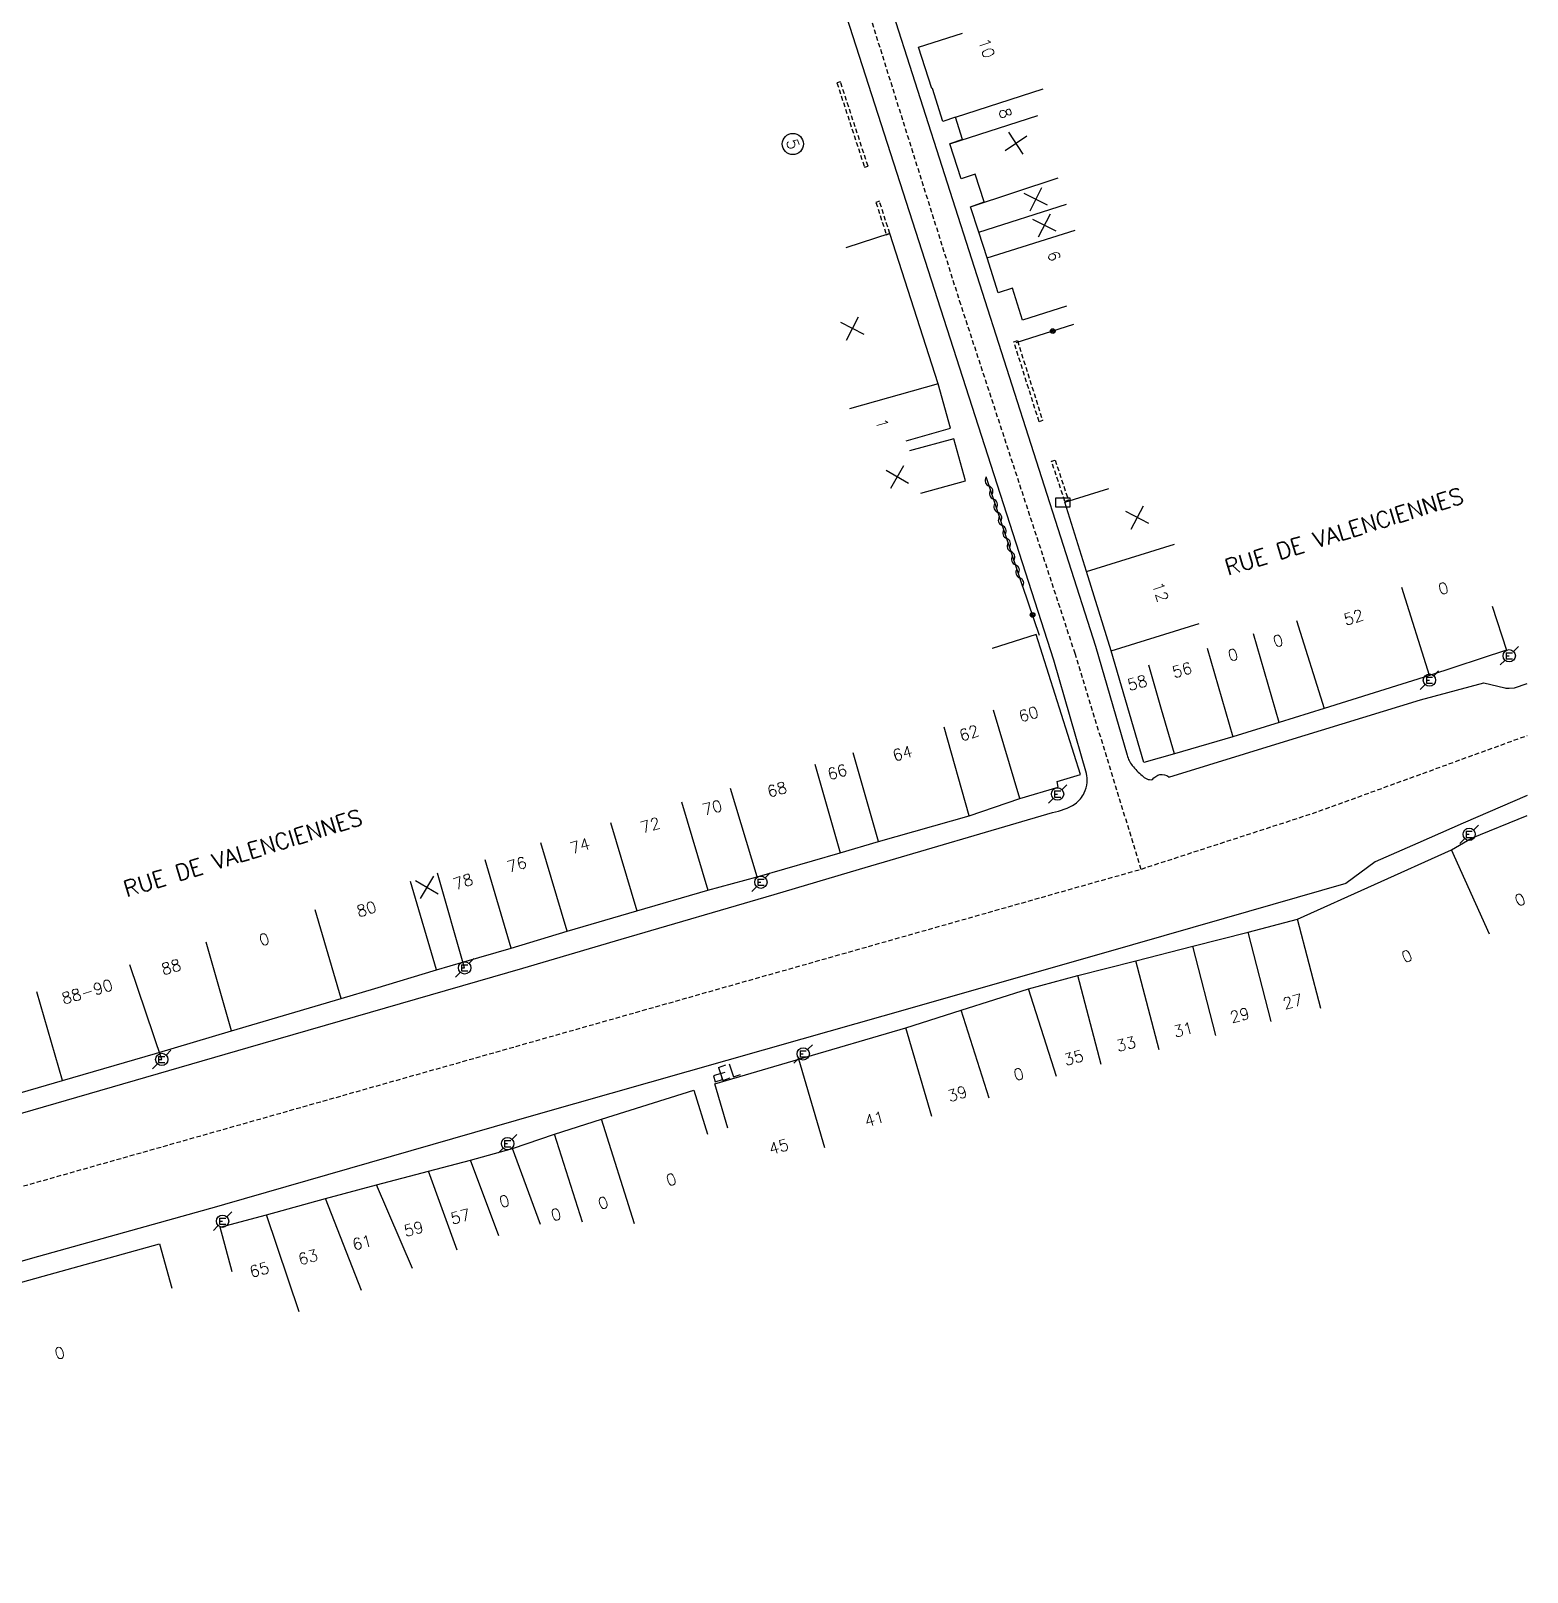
# Model space of a CAD drawing. Header units: millimetres. Extents: x 100515 to 101000, y 121512 to 122000.
# Drawn here: x 100837.7 to 101000, y 121654.6 to 121821.7 of the extents above; entities that cross this region are included whole.
import ezdxf
from ezdxf.enums import TextEntityAlignment as Align

# ---------------------------------------------------------------- set-up
doc = ezdxf.new("R2010")
doc.units = ezdxf.units.MM
doc.linetypes.add('DASHED', pattern=[0.75, 0.5, -0.25])
doc.layers.get('0').update_dxf_attribs({"linetype": 'CONTINUOUS'})
for name, color, linetype in [('W0001', 6, 'DASHED'), ('W0008', 7, 'CONTINUOUS'), ('W0100', 7, 'CONTINUOUS'), ('W0112', 1, 'DASHED'), ('W0310', 3, 'CONTINUOUS'), ('W0322', 7, 'CONTINUOUS'), ('W0471', 7, 'CONTINUOUS'), ('W0984', 7, 'CONTINUOUS'), ('W0989', 7, 'CONTINUOUS'), ('W0991', 7, 'CONTINUOUS'), ('W1102', 7, 'CONTINUOUS'), ('W1471', 7, 'CONTINUOUS')]:
    doc.layers.add(name, color=color, linetype=linetype)
doc.styles.get("Standard").update_dxf_attribs({"font": 'romans.shx', "width": 0.85})

# ---------------------------------------------------------------- blocks, each defined once
blk = doc.blocks.new('t991o')
at = {"color": 0, "linetype": 'Continuous'}
for p, q in [((-1, 1), (1, -1)), ((-1, -1), (1, 1))]:
    blk.add_line(p, q, dxfattribs=at)
blk = doc.blocks.new('T471')
for p, q in [((-0.333334, 0.333334), (-0.333334, -0.333334)), ((-0.333334, 0.333334), (0.333334, 0.333334)), ((-0.333334, 0), (0, 0)), ((0.500001, 0.500001), (1.000002, 1.000002)), ((-0.500001, -0.500001), (-1.000002, -1.000002)), ((-0.333334, -0.333334), (0.333334, -0.333334))]:
    blk.add_line(p, q)
blk.add_ellipse((0, 0), major_axis=(0.471405, 0.471405), ratio=1, start_param=5.4977871438, end_param=11.780972451)
blk = doc.blocks.new('t322o')
at = {"color": 0, "linetype": 'Continuous'}
for radius in [0.25, 0.15]:
    blk.add_circle((0, 0), radius, dxfattribs=at)
blk = doc.blocks.new('t310o')
at = {"color": 0, "linetype": 'Continuous'}
for centre, start, end in [((-0.5, 0.38), 216.8699, 323.1304), ((0.5, -0.37), 36.8699, 143.1303)]:
    blk.add_arc(centre, 0.625, start, end, dxfattribs=at)
blk = doc.blocks.new('T1471')
at = {"color": 0, "linetype": 'Continuous', "flags": 128}
blk.add_lwpolyline([(-0.75, -0.5), (-0.75, 0.5), (0.75, 0.5), (0.75, -0.5), (-0.75, -0.5)], dxfattribs=at)

msp = doc.modelspace()

# ---------------------------------------------------------------- linework, layer by layer
at = {"layer": 'W0001'}
msp.add_line((100950.93, 121754.25), (100958.11, 121730.82), dxfattribs=at)
msp.add_lwpolyline([(100784.88, 121883.23), (100791.35, 121884.98), (100807.7, 121887.56), (100818.12, 121889.35), (100832.2, 121892.32), (100843.54, 121895.38), (100861.83, 121900.66), (100879.03, 121905.67), (100890.49, 121908.98), (100895.57, 121909.63), (100898.68, 121908.27), (100900.94, 121906.61), (100902.27, 121904.59), (100904.3, 121899.41), (100907.6, 121889.23), (100914.94, 121866.41), (100926.71, 121829.73), (100938.42, 121792.47), (100950.93, 121754.25)], dxfattribs=at)
at = {"layer": 'W0001', "flags": 128}
msp.add_lwpolyline([(100823.95, 121692.79), (100849.93, 121700.15), (100958.11, 121730.82), (100977.01, 121736.96), (101000, 121745.32)], dxfattribs=at)
at = {"layer": 'W0008'}
for p, q in [((100948.66, 121753.49), (100915.56, 121856.33)), ((100926.34, 121838.93), (100953.2, 121755))]:
    msp.add_line(p, q, dxfattribs=at)
at = {"layer": 'W0008', "flags": 128}
for points in [[(100953.2, 121755), (100956.61, 121743.17, 0.0818), (100957.17, 121742.05, 0.0571), (100958.25, 121740.98, 0.2577), (100959.37, 121740.53, -0.4371), (100961.13, 121740.84, 0.4078), (100961.14, 121740.81), (100973.68, 121744.66), (100988.42, 121749.18), (100995.31, 121751.02), (100997.58, 121750.48, 0.0741), (100998.05, 121750.44), (100998.62, 121750.48), (101000, 121750.95)], [(100821.55, 121713.4), (100823.55, 121705.42), (100824.05, 121704.7, 0.0529), (100825.39, 121702.71, 0.2484), (100828.35, 121701.96), (100832.96, 121703.29), (100861.29, 121711.48), (100891.07, 121720.1), (100901.74, 121723.24), (100918.33, 121728.08), (100927.59, 121730.81), (100948.53, 121736.96, 0.0856), (100950.98, 121737.9, 0.1216), (100951.97, 121739.1, 0.088), (100952.28, 121740.22, 0.1019), (100952.2, 121741.2), (100948.66, 121753.49), (100948.66, 121753.49)], [(101000, 121738.81), (100993.07, 121735.8), (100988.16, 121733.64), (100983.51, 121731.62), (100980.34, 121729.26), (100967.15, 121725.46), (100957.2, 121722.63), (100933.05, 121715.72), (100921.34, 121712.39), (100892.51, 121704.19), (100858.75, 121694.48), (100857.86, 121694.22), (100838.58, 121688.83), (100813.41, 121681.72), (100797.81, 121677.25), (100781.02, 121672.43), (100771.14, 121669.51), (100750.56, 121663.53), (100739.83, 121660.33, 0.1799), (100737.54, 121658.34, 0.1029), (100736.72, 121656.22, 0.0444), (100736.68, 121654.6), (100736.68, 121654.6)]]:
    msp.add_lwpolyline(points, format="xyb", dxfattribs=at)
at = {"layer": 'W0100'}
for p, q in [((100934.01, 121819.95), (100938.76, 121821.48)), ((100938.77, 121809.92), (100937.41, 121809.48)), ((100944.19, 121793.81), (100942.62, 121793.31)), ((100945.27, 121790.36), (100944.19, 121793.81)), ((100950.04, 121791.86), (100945.27, 121790.36))]:
    msp.add_line(p, q, dxfattribs=at)
for points in [[(100938.77, 121809.92), (100937.99, 121812.35), (100936.62, 121811.88), (100935.5, 121815.46), (100935.45, 121815.45), (100934.01, 121819.95)], [(100942.62, 121793.31), (100941.43, 121797.1), (100940.53, 121799.9), (100939.63, 121802.65), (100941.1, 121803.18), (100940.14, 121806.16), (100938.63, 121805.68), (100937.41, 121809.48)], [(100932.67, 121777.26), (100937.48, 121778.62), (100936.13, 121783.43), (100930.88, 121799.73), (100926.12, 121798.2)], [(100934.26, 121771.59), (100939.08, 121772.91), (100937.83, 121777.48), (100933.01, 121776.17)], [(100954.88, 121754.5), (100952.21, 121763.11), (100949.87, 121770.63), (100954.65, 121772.11)]]:
    msp.add_lwpolyline(points, dxfattribs=at)
at = {"layer": 'W0100', "flags": 128}
for points in [[(100996.19, 121759.33), (100997.75, 121754.58), (100989.4, 121751.82), (100977.98, 121748.24), (100973.1, 121746.71), (100968.09, 121745.17), (100961.75, 121743.34), (100958.42, 121742.38), (100954.88, 121754.5)], [(100834.83, 121706.08), (100841.18, 121707.91), (100851.25, 121710.85), (100859.51, 121713.31), (100871.39, 121716.81), (100875.03, 121717.87), (100881.73, 121719.9), (100884.68, 121720.78), (100889.83, 121722.26), (100895.91, 121724.09), (100903.45, 121726.3), (100911.16, 121728.56), (100916.5, 121729.99), (100925.51, 121732.59), (100929.65, 121733.81), (100939.49, 121736.6), (100944.97, 121738.48), (100949.13, 121739.72), (100949.02, 121740.34), (100951.55, 121741.09), (100946.75, 121756.26), (100941.98, 121754.75), (100941.98, 121754.75)], [(100913.31, 121702.74), (100911.9, 121707.53), (100921.03, 121710.21), (100932.62, 121713.61), (100938.63, 121715.52), (100945.92, 121717.85), (100951.28, 121719.31), (100957.55, 121720.9), (100963.74, 121722.46), (100969.73, 121723.98), (100975.11, 121725.39), (100991.8, 121732.9), (100993.96, 121734.2), (101000, 121736.65)], [(100912.55, 121708.65), (100911.76, 121708.42), (100911.95, 121707.77), (100912.74, 121708), (100912.55, 121708.65), (100912.55, 121708.65)], [(100859.57, 121687.17), (100858.28, 121692), (100863.29, 121693.36), (100869.68, 121695.12), (100875.21, 121696.58), (100880.84, 121698.08), (100885.42, 121699.28), (100889.98, 121700.54), (100894.53, 121702.09), (100899.63, 121703.71), (100909.62, 121706.85), (100911.12, 121702.09), (100911.12, 121702.09)], [(100827.68, 121675.4), (100825.5, 121682.93), (100851.67, 121690.19), (100853.01, 121685.38), (100853.01, 121685.38)]]:
    msp.add_lwpolyline(points, dxfattribs=at)
at = {"layer": 'W0112'}
for p, q in [((100925.53, 121816.2), (100925.15, 121816.08)), ((100928.52, 121807.04), (100925.53, 121816.2)), ((100929.76, 121803.24), (100929.38, 121803.11)), ((100930.88, 121799.73), (100929.76, 121803.24)), ((100944.34, 121788.01), (100944.72, 121788.13)), ((100947.07, 121779.34), (100944.34, 121788.01)), ((100948.42, 121775.05), (100948.8, 121775.18)), ((100949.88, 121770.7), (100948.42, 121775.05))]:
    msp.add_line(p, q, dxfattribs=at)
for points in [[(100925.15, 121816.08), (100928.14, 121806.92), (100928.52, 121807.04)], [(100929.38, 121803.11), (100930.5, 121799.61), (100930.88, 121799.73)], [(100944.72, 121788.13), (100947.45, 121779.46), (100947.07, 121779.34)], [(100948.8, 121775.18), (100950.25, 121770.83), (100949.88, 121770.7)]]:
    msp.add_lwpolyline(points, dxfattribs=at)
at = {"layer": 'W0310'}
msp.add_line((100945.3, 121761.45), (100941.32, 121773.35), dxfattribs=at)
at = {"layer": 'W0322'}
for p, q in [((100950.82, 121789.87), (100944.54, 121787.9)), ((100947.13, 121756.14), (100945.32, 121761.48))]:
    msp.add_line(p, q, dxfattribs=at)
at = {"layer": 'W1102'}
for p, q in [((100937.99, 121812.35), (100947.5, 121815.42)), ((100937.41, 121809.48), (100946.93, 121812.55)), ((100939.63, 121802.65), (100949.13, 121805.78)), ((100940.53, 121799.9), (100950.06, 121802.94)), ((100941.43, 121797.1), (100950.97, 121800.1)), ((100936.13, 121783.43), (100926.5, 121780.72)), ((100952.21, 121763.11), (100961.76, 121766.07)), ((100989.4, 121751.82), (100986.41, 121761.37)), ((100954.88, 121754.5), (100964.43, 121757.46)), ((100973.1, 121746.71), (100970.32, 121756.32)), ((100974.98, 121757.79), (100977.98, 121748.24)), ((100965.31, 121754.78), (100968.09, 121745.17)), ((100944.97, 121738.48), (100942.11, 121748.06)), ((100939.49, 121736.6), (100936.76, 121746.22)), ((100929.65, 121733.81), (100926.92, 121743.43)), ((100922.74, 121742.2), (100925.51, 121732.59)), ((100908.29, 121738.14), (100911.16, 121728.56)), ((100916.5, 121729.99), (100913.62, 121739.57)), ((100900.58, 121735.88), (100903.45, 121726.3)), ((100895.91, 121724.09), (100893.04, 121733.66)), ((100995.91, 121723.79), (100991.8, 121732.9)), ((100889.83, 121722.26), (100886.99, 121731.85)), ((100884.78, 121720.12), (100881.85, 121730.37)), ((100881.73, 121719.9), (100878.9, 121729.49)), ((100871.39, 121716.81), (100868.56, 121726.4)), ((100977.61, 121715.7), (100975.11, 121725.39)), ((100859.51, 121713.31), (100856.73, 121722.91)), ((100972.22, 121714.3), (100969.73, 121723.98)), ((100966.23, 121712.77), (100963.74, 121722.46)), ((100851.93, 121710.19), (100848.47, 121720.45)), ((100960.09, 121711.23), (100957.55, 121720.9)), ((100953.81, 121709.64), (100951.28, 121719.31)), ((100841.18, 121707.91), (100838.4, 121717.52)), ((100948.96, 121708.33), (100945.92, 121717.85)), ((100941.67, 121706), (100938.63, 121715.52)), ((100935.44, 121704.02), (100932.62, 121713.61)), ((100923.84, 121700.61), (100921.03, 121710.21)), ((100903.21, 121692.36), (100899.63, 121703.71)), ((100897.54, 121692.55), (100894.53, 121702.09)), ((100892.99, 121692.31), (100889.98, 121700.54)), ((100883.96, 121689.51), (100880.84, 121698.08)), ((100888.47, 121691.07), (100885.42, 121699.28)), ((100879.13, 121687.54), (100875.21, 121696.58)), ((100873.6, 121685.15), (100869.68, 121695.12)), ((100866.82, 121682.82), (100863.29, 121693.36))]:
    msp.add_line(p, q, dxfattribs=at)
at = {"layer": 'W1102', "flags": 128}
msp.add_lwpolyline([(100961.75, 121743.34), (100960.36, 121748.15), (100958.97, 121752.95), (100958.97, 121752.95)], dxfattribs=at)
at = {"layer": 'W1102'}
msp.add_circle((100920.37, 121809.45), 1.15, dxfattribs=at)

# ---------------------------------------------------------------- block references
at = {"layer": 'W0310', "rotation": 108.4913930273156}
for p in [(100941.65, 121772.36), (100942.13, 121770.94), (100942.6, 121769.51), (100943.08, 121768.09), (100943.56, 121766.67), (100944.03, 121765.25), (100944.51, 121763.82), (100944.98, 121762.4)]:
    msp.add_blockref('t310o', p, dxfattribs=at)
at = {"layer": 'W0322'}
for p, rotation in [((100948.55, 121789.16), 197.4765321346529), ((100946.37, 121758.39), 108.6565917327332)]:
    msp.add_blockref('t322o', p, dxfattribs=dict(at, rotation=rotation))
at = {"layer": 'W0471'}
for p in [(100998.06, 121753.96), (100989.4, 121751.32), (100949.08, 121738.97), (100993.71, 121734.6), (100916.91, 121729.41), (100884.78, 121720.12), (100851.93, 121710.19), (100921.49, 121710.79), (100889.44, 121701.06), (100858.53, 121692.65)]:
    msp.add_blockref('T471', p, dxfattribs=at)
at = {"layer": 'W0991'}
for p, rotation in [((100944.56, 121809.54), 78.65809709516886), ((100946.73, 121803.46), 108.1993837913205), ((100947.65, 121800.63), 107.705711353179), ((100926.84, 121789.44), 107.8396992754606), ((100931.7, 121773.35), 105.2490580174721), ((100957.73, 121768.95), 107.2989862595454), ((100880.68, 121728.86), 284.5619207519454)]:
    msp.add_blockref('t991o', p, dxfattribs=dict(at, rotation=rotation))
at = {"layer": 'W1471'}
msp.add_blockref('T1471', (100949.64, 121770.58), dxfattribs=at)

# ---------------------------------------------------------------- texts
at = {"layer": 'W0984'}
msp.add_text('EL', height=1.5, rotation=18.7781, dxfattribs=at).set_placement((100913.4, 121708.91), align=Align.MIDDLE)
at = {"layer": 'W0989'}
for p in [(100980.14, 121767.44), (100860.73, 121732.57)]:
    msp.add_text('RUE DE VALENCIENNES', height=1.75, rotation=17.1356, dxfattribs=at).set_placement(p, align=Align.MIDDLE)
at = {"layer": 'W0991'}
for s, rotation, p in [('10', 287.8051, (100941.39, 121819.84)), ('8', 287.8751, (100943.42, 121812.79)), ('5', 288.0751, (100920.37, 121809.45)), ('6', 287.438, (100948.7, 121797.3)), ('1', 285.7305, (100930.07, 121779.13)), ('12', 287.2141, (100960.23, 121760.88)), ('0', 18.2614, (100990.91, 121761.27)), ('52', 17.1956, (100981.17, 121758.13)), ('0', 17.1072, (100968.09, 121754.07)), ('0', 17.4268, (100972.99, 121755.59)), ('56', 16.0916, (100962.57, 121752.42)), ('58', 16.1283, (100957.72, 121751.03)), ('60', 16.5833, (100945.93, 121747.63)), ('62', 18.8854, (100939.48, 121745.58)), ('64', 15.8537, (100932.25, 121743.38)), ('66', 16.4214, (100925.18, 121741.35)), ('68', 16.0684, (100918.65, 121739.46)), ('70', 14.9879, (100911.63, 121737.49)), ('72', 16.3584, (100904.91, 121735.59)), ('74', 16.3575, (100897.28, 121733.35)), ('76', 16.6942, (100890.43, 121731.32)), ('78', 18.4362, (100884.61, 121729.48)), ('0', 24.2309, (100999.23, 121727.51)), ('80', 16.6302, (100874.13, 121726.5)), ('0', 16.4354, (100863.04, 121723.21)), ('0', 24.2545, (100986.95, 121721.39)), ('88', 16.5943, (100852.95, 121720.22)), ('88-90', 16.2616, (100843.84, 121717.54)), ('27', 14.6362, (100974.57, 121716.46)), ('29', 14.2743, (100968.83, 121714.98)), ('31', 14.1243, (100962.72, 121713.43)), ('35', 15.2342, (100950.83, 121710.38)), ('33', 14.1996, (100956.5, 121711.87)), ('0', 17.7195, (100944.86, 121708.59)), ('39', 17.662, (100938.21, 121706.47)), ('41', 16.3422, (100929.22, 121703.75)), ('45', 16.3399, (100918.85, 121700.72)), ('0', 17.4895, (100907.18, 121697.17)), ('0', 17.4895, (100889.08, 121694.83)), ('0', 17.4895, (100899.8, 121694.64)), ('57', 14.6783, (100884.32, 121693.16)), ('0', 17.4895, (100894.68, 121693.38)), ('59', 14.8838, (100879.25, 121691.82)), ('63', 15.4154, (100867.79, 121688.75)), ('61', 14.7973, (100873.66, 121690.34)), ('65', 15.2024, (100862.51, 121687.4)), ('0', 15.5188, (100840.86, 121678.37))]:
    msp.add_text(s, height=1.25, rotation=rotation, dxfattribs=at).set_placement(p, align=Align.MIDDLE)

doc.saveas('drawing.dxf')
